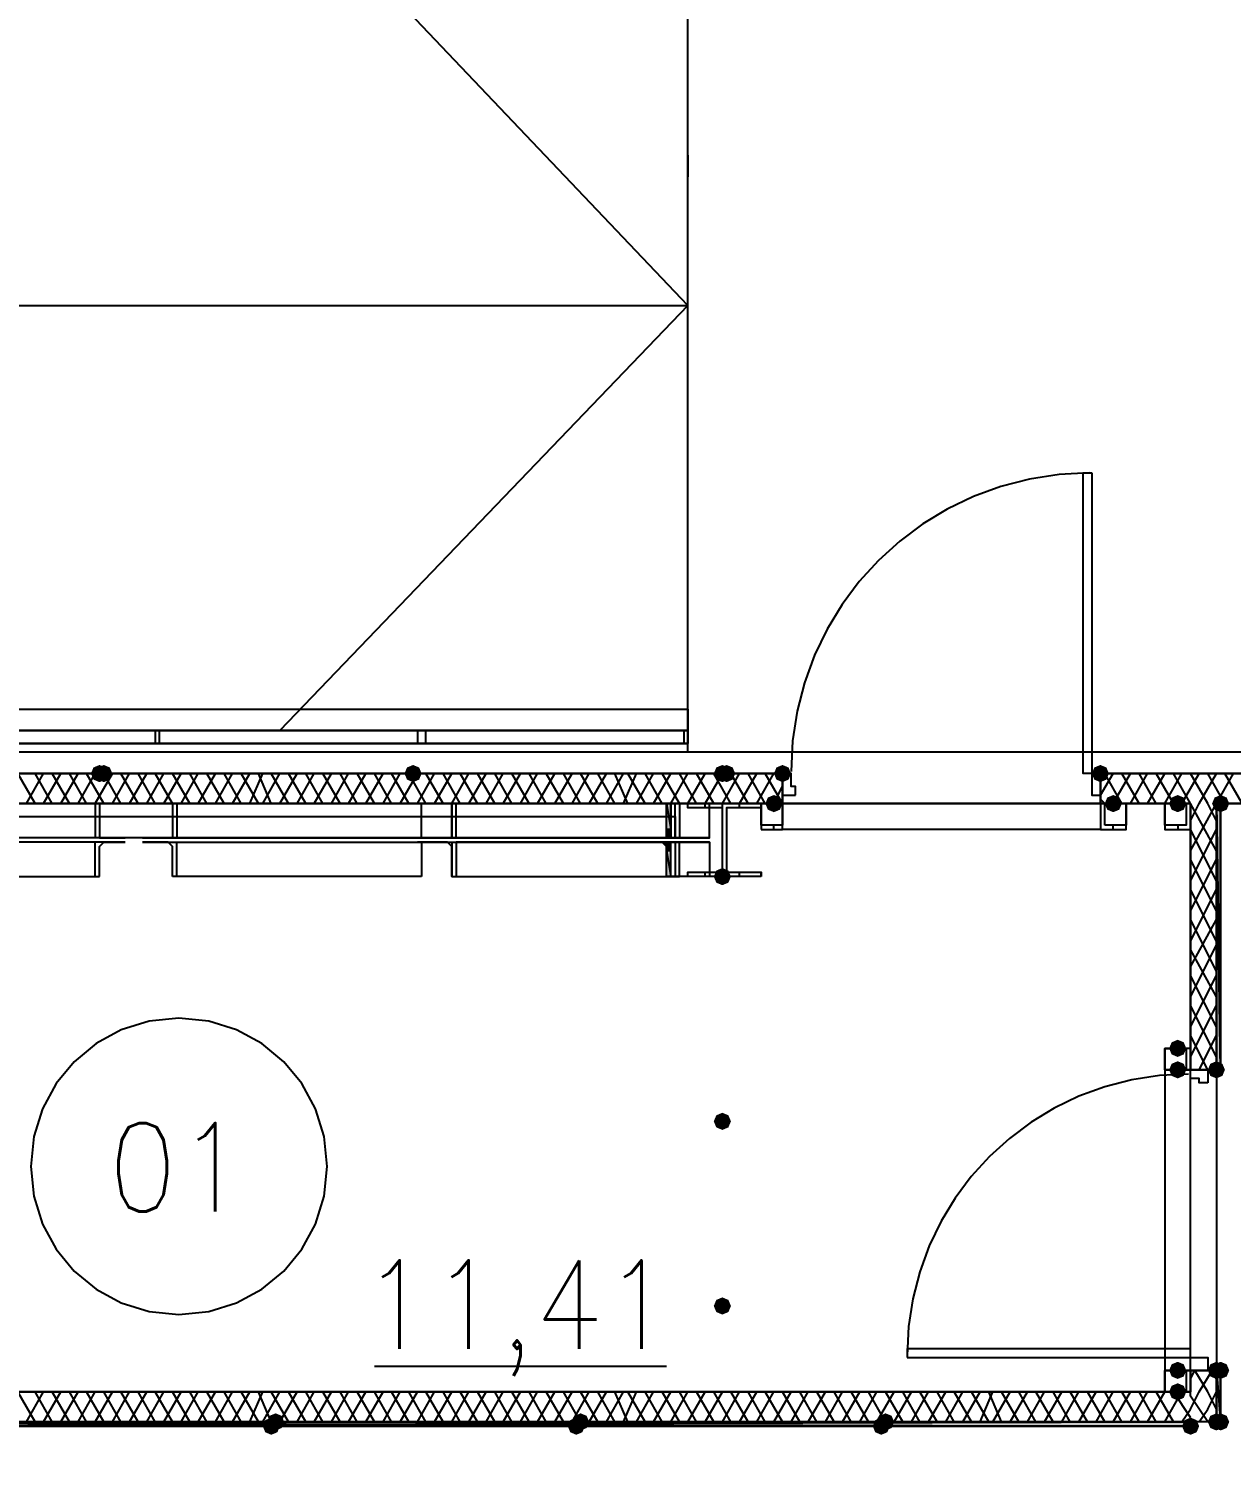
# Model space of a CAD drawing. Header units: millimetres. Extents: x 0 to 420, y 0 to 297.
# Drawn here: x 109.92 to 121.77, y 214.31 to 228.41 of the extents above; entities that cross this region are included whole.
import ezdxf

# ---------------------------------------------------------------- set-up
doc = ezdxf.new("R2010")
doc.units = ezdxf.units.MM
doc.layers.get('0').update_dxf_attribs({"linetype": 'CONTINUOUS'})
doc.styles.get("Standard").update_dxf_attribs({"font": 'STANDARD'})

msp = doc.modelspace()

# ---------------------------------------------------------------- hatches: boundary and pattern name
at = {"true_color": 0x000007}
h = msp.add_hatch(color=0, dxfattribs=at)
h.paths.add_polyline_path([(104.521, 221.064667), (116.755333, 221.064667)], flags=0)
h.paths.add_polyline_path([(116.755333, 221.064667), (104.521, 221.064667)], flags=0)
at = {"true_color": 0x0000fe}
for points in [[(110.701667, 221.064667), (110.676796, 221.004871), (110.617, 220.98), (110.557204, 221.004871), (110.532333, 221.064667), (110.557204, 221.124462), (110.617, 221.149333), (110.676796, 221.124463)], [(110.744, 221.064667), (110.719129, 221.004871), (110.659333, 220.98), (110.599538, 221.004871), (110.574667, 221.064667), (110.599537, 221.124462), (110.659333, 221.149333), (110.719129, 221.124463)], [(113.792, 221.064667), (113.767129, 221.004871), (113.707333, 220.98), (113.647538, 221.004871), (113.622667, 221.064667), (113.647537, 221.124462), (113.707333, 221.149333), (113.767129, 221.124463)], [(113.792, 221.064667), (113.767129, 221.004871), (113.707333, 220.98), (113.647538, 221.004871), (113.622667, 221.064667), (113.647537, 221.124462), (113.707333, 221.149333), (113.767129, 221.124463)], [(116.84, 221.064667), (116.815129, 221.004871), (116.755333, 220.98), (116.695538, 221.004871), (116.670667, 221.064667), (116.695537, 221.124462), (116.755333, 221.149333), (116.815129, 221.124463)], [(116.84, 221.064667), (116.815129, 221.004871), (116.755333, 220.98), (116.695538, 221.004871), (116.670667, 221.064667), (116.695537, 221.124462), (116.755333, 221.149333), (116.815129, 221.124463)], [(116.882333, 221.064667), (116.857463, 221.004871), (116.797667, 220.98), (116.737871, 221.004871), (116.713, 221.064667), (116.737871, 221.124462), (116.797667, 221.149333), (116.857462, 221.124463)], [(116.882333, 221.064667), (116.857463, 221.004871), (116.797667, 220.98), (116.737871, 221.004871), (116.713, 221.064667), (116.737871, 221.124462), (116.797667, 221.149333), (116.857462, 221.124463)], [(117.432667, 221.064667), (117.407796, 221.004871), (117.348, 220.98), (117.288204, 221.004871), (117.263333, 221.064667), (117.288204, 221.124462), (117.348, 221.149333), (117.407796, 221.124463)], [(120.565333, 221.064667), (120.540463, 221.004871), (120.480667, 220.98), (120.420871, 221.004871), (120.396, 221.064667), (120.420871, 221.124462), (120.480667, 221.149333), (120.540462, 221.124463)], [(121.750667, 220.768333), (121.725796, 220.708537), (121.666, 220.683667), (121.606204, 220.708537), (121.581333, 220.768333), (121.606204, 220.828129), (121.666, 220.853), (121.725796, 220.828129)], [(121.750667, 220.768333), (121.725796, 220.708537), (121.666, 220.683667), (121.606204, 220.708537), (121.581333, 220.768333), (121.606204, 220.828129), (121.666, 220.853), (121.725796, 220.828129)], [(121.708333, 218.143667), (121.683463, 218.083871), (121.623667, 218.059), (121.563871, 218.083871), (121.539, 218.143667), (121.563871, 218.203462), (121.623667, 218.228333), (121.683462, 218.203463)], [(121.708333, 215.180333), (121.683463, 215.120537), (121.623667, 215.095667), (121.563871, 215.120537), (121.539, 215.180333), (121.563871, 215.240129), (121.623667, 215.265), (121.683462, 215.240129)], [(121.750667, 215.180333), (121.725796, 215.120537), (121.666, 215.095667), (121.606204, 215.120537), (121.581333, 215.180333), (121.606204, 215.240129), (121.666, 215.265), (121.725796, 215.240129)], [(112.395, 214.63), (112.370129, 214.570204), (112.310333, 214.545333), (112.250538, 214.570204), (112.225667, 214.63), (112.250537, 214.689796), (112.310333, 214.714667), (112.370129, 214.689796)], [(112.437333, 214.672333), (112.412463, 214.612537), (112.352667, 214.587667), (112.292871, 214.612537), (112.268, 214.672333), (112.292871, 214.732129), (112.352667, 214.757), (112.412462, 214.732129)], [(115.400667, 214.63), (115.375796, 214.570204), (115.316, 214.545333), (115.256204, 214.570204), (115.231333, 214.63), (115.256204, 214.689796), (115.316, 214.714667), (115.375796, 214.689796)], [(115.443, 214.672333), (115.418129, 214.612537), (115.358333, 214.587667), (115.298537, 214.612537), (115.273667, 214.672333), (115.298537, 214.732129), (115.358333, 214.757), (115.418129, 214.732129)], [(118.406333, 214.63), (118.381463, 214.570204), (118.321667, 214.545333), (118.261871, 214.570204), (118.237, 214.63), (118.261871, 214.689796), (118.321667, 214.714667), (118.381462, 214.689796)], [(118.448667, 214.672333), (118.423796, 214.612537), (118.364, 214.587667), (118.304204, 214.612537), (118.279333, 214.672333), (118.304204, 214.732129), (118.364, 214.757), (118.423796, 214.732129)], [(121.454333, 214.63), (121.429462, 214.570204), (121.369667, 214.545333), (121.309871, 214.570204), (121.285, 214.63), (121.309871, 214.689796), (121.369667, 214.714667), (121.429462, 214.689796)], [(121.708333, 214.672333), (121.683463, 214.612537), (121.623667, 214.587667), (121.563871, 214.612537), (121.539, 214.672333), (121.563871, 214.732129), (121.623667, 214.757), (121.683462, 214.732129)], [(121.708333, 214.672333), (121.683463, 214.612537), (121.623667, 214.587667), (121.563871, 214.612537), (121.539, 214.672333), (121.563871, 214.732129), (121.623667, 214.757), (121.683462, 214.732129)], [(121.750667, 214.672333), (121.725796, 214.612537), (121.666, 214.587667), (121.606204, 214.612537), (121.581333, 214.672333), (121.606204, 214.732129), (121.666, 214.757), (121.725796, 214.732129)]]:
    msp.add_hatch(color=0, dxfattribs=at).paths.add_polyline_path(points, flags=0)
at = {"true_color": 0x000007}
h = msp.add_hatch(color=0, dxfattribs=at)
h.paths.add_polyline_path([(116.797667, 221.064667), (117.348, 221.064667)], flags=0)
h.paths.add_polyline_path([(117.348, 221.064667), (116.797667, 221.064667)], flags=0)
h = msp.add_hatch(color=0, dxfattribs=at)
h.paths.add_polyline_path([(120.480667, 221.064667), (125.391333, 221.064667)], flags=0)
h.paths.add_polyline_path([(125.391333, 221.064667), (120.480667, 221.064667)], flags=0)
at = {"true_color": 0x000062}
for points in [[(116.247333, 220.768333), (116.205, 220.768333)], [(115.908667, 220.429667), (115.951, 220.429667)], [(115.908667, 220.387333), (115.951, 220.387333)], [(116.162667, 220.429667), (116.247333, 220.429667)]]:
    msp.add_hatch(color=0, dxfattribs=at).paths.add_polyline_path(points, flags=0)
h = msp.add_hatch(color=0, dxfattribs=at)
h.paths.add_polyline_path([(116.247333, 220.768333), (116.205, 220.768333), (116.247333, 220.514333)], flags=0)
h.paths.add_polyline_path([(116.205, 220.768333), (116.247333, 220.514333), (116.205, 220.514333)], flags=0)
at = {"true_color": 0x000007}
for points in [[(117.348, 220.768333), (117.323129, 220.708537), (117.263333, 220.683667), (117.203538, 220.708537), (117.178667, 220.768333), (117.203537, 220.828129), (117.263333, 220.853), (117.323129, 220.828129)], [(120.692333, 220.768333), (120.667463, 220.708537), (120.607667, 220.683667), (120.547871, 220.708537), (120.523, 220.768333), (120.547871, 220.828129), (120.607667, 220.853), (120.667462, 220.828129)], [(121.327333, 220.768333), (121.302463, 220.708537), (121.242667, 220.683667), (121.182871, 220.708537), (121.158, 220.768333), (121.182871, 220.828129), (121.242667, 220.853), (121.302462, 220.828129)], [(116.84, 220.048667), (116.815129, 219.988871), (116.755333, 219.964), (116.695538, 219.988871), (116.670667, 220.048667), (116.695537, 220.108462), (116.755333, 220.133333), (116.815129, 220.108463)], [(121.327333, 218.355333), (121.302463, 218.295537), (121.242667, 218.270667), (121.182871, 218.295537), (121.158, 218.355333), (121.182871, 218.415129), (121.242667, 218.44), (121.302462, 218.415129)], [(121.327333, 218.143667), (121.302463, 218.083871), (121.242667, 218.059), (121.182871, 218.083871), (121.158, 218.143667), (121.182871, 218.203462), (121.242667, 218.228333), (121.302462, 218.203463)], [(116.84, 217.635667), (116.815129, 217.575871), (116.755333, 217.551), (116.695538, 217.575871), (116.670667, 217.635667), (116.695537, 217.695462), (116.755333, 217.720333), (116.815129, 217.695463)], [(116.84, 215.815333), (116.815129, 215.755537), (116.755333, 215.730667), (116.695538, 215.755537), (116.670667, 215.815333), (116.695537, 215.875129), (116.755333, 215.9), (116.815129, 215.875129)], [(121.327333, 215.180333), (121.302463, 215.120537), (121.242667, 215.095667), (121.182871, 215.120537), (121.158, 215.180333), (121.182871, 215.240129), (121.242667, 215.265), (121.302462, 215.240129)], [(121.327333, 214.968667), (121.302463, 214.908871), (121.242667, 214.884), (121.182871, 214.908871), (121.158, 214.968667), (121.182871, 215.028462), (121.242667, 215.053333), (121.302462, 215.028463)], [(121.708333, 214.672333), (121.683463, 214.612537), (121.623667, 214.587667), (121.563871, 214.612537), (121.539, 214.672333), (121.563871, 214.732129), (121.623667, 214.757), (121.683462, 214.732129)]]:
    msp.add_hatch(color=0, dxfattribs=at).paths.add_polyline_path(points, flags=0)
h = msp.add_hatch(color=0, dxfattribs=at)
h.paths.add_polyline_path([(121.666, 220.768333), (121.623667, 220.768333), (121.666, 218.143667)], flags=0)
h.paths.add_polyline_path([(121.623667, 220.768333), (121.666, 218.143667), (121.623667, 218.143667)], flags=0)
at = {"true_color": 0x000062}
h = msp.add_hatch(color=0, dxfattribs=at)
h.paths.add_polyline_path([(116.247333, 220.514333), (116.205, 220.514333), (116.247333, 220.472)], flags=0)
h.paths.add_polyline_path([(116.205, 220.514333), (116.247333, 220.472), (116.205, 220.472)], flags=0)
h.paths.add_polyline_path([(116.247333, 220.472), (116.205, 220.472)], flags=0)
h.paths.add_polyline_path([(116.205, 220.472), (116.247333, 220.472)], flags=0)
h = msp.add_hatch(color=0, dxfattribs=at)
h.paths.add_polyline_path([(116.247333, 220.429667), (115.908667, 220.429667)], flags=0)
h.paths.add_polyline_path([(115.908667, 220.429667), (116.247333, 220.429667)], flags=0)
h.paths.add_polyline_path([(116.247333, 220.429667), (115.908667, 220.429667)], flags=0)
h.paths.add_polyline_path([(116.247333, 220.429667), (115.908667, 220.429667), (115.866333, 220.429667)], flags=0)
h = msp.add_hatch(color=0, dxfattribs=at)
h.paths.add_polyline_path([(115.866333, 220.429667), (116.247333, 220.429667)], flags=0)
h.paths.add_polyline_path([(116.247333, 220.429667), (115.866333, 220.429667)], flags=0)
h.paths.add_polyline_path([(116.247333, 220.429667), (115.866333, 220.429667)], flags=0)
h.paths.add_polyline_path([(115.866333, 220.429667), (116.247333, 220.429667)], flags=0)
h.paths.add_polyline_path([(116.247333, 220.429667), (115.866333, 220.429667)], flags=0)
h.paths.add_polyline_path([(116.247333, 220.429667), (115.866333, 220.429667)], flags=0)
h.paths.add_polyline_path([(115.866333, 220.429667), (116.247333, 220.429667)], flags=0)
h.paths.add_polyline_path([(116.247333, 220.429667), (115.866333, 220.429667)], flags=0)
h = msp.add_hatch(color=0, dxfattribs=at)
h.paths.add_polyline_path([(116.247333, 220.387333), (115.866333, 220.387333)], flags=0)
h.paths.add_polyline_path([(115.866333, 220.387333), (116.247333, 220.387333)], flags=0)
h.paths.add_polyline_path([(116.247333, 220.387333), (115.866333, 220.387333)], flags=0)
h.paths.add_polyline_path([(116.247333, 220.387333), (115.866333, 220.387333)], flags=0)
h.paths.add_polyline_path([(115.866333, 220.387333), (116.247333, 220.387333)], flags=0)
h.paths.add_polyline_path([(116.247333, 220.387333), (115.866333, 220.387333)], flags=0)
h.paths.add_polyline_path([(116.247333, 220.387333), (115.866333, 220.387333)], flags=0)
h.paths.add_polyline_path([(115.866333, 220.387333), (116.247333, 220.387333)], flags=0)
h.paths.add_polyline_path([(116.247333, 220.387333), (115.866333, 220.387333)], flags=0)
h.paths.add_polyline_path([(116.247333, 220.387333), (115.866333, 220.387333), (115.908667, 220.387333)], flags=0)
h = msp.add_hatch(color=0, dxfattribs=at)
h.paths.add_polyline_path([(115.908667, 220.429667), (115.951, 220.429667)], flags=0)
h.paths.add_polyline_path([(115.951, 220.429667), (115.908667, 220.429667)], flags=0)
h = msp.add_hatch(color=0, dxfattribs=at)
h.paths.add_polyline_path([(115.908667, 220.387333), (116.247333, 220.387333)], flags=0)
h.paths.add_polyline_path([(116.247333, 220.387333), (115.908667, 220.387333)], flags=0)
h = msp.add_hatch(color=0, dxfattribs=at)
h.paths.add_polyline_path([(115.908667, 220.387333), (115.951, 220.387333)], flags=0)
h.paths.add_polyline_path([(115.951, 220.387333), (115.908667, 220.387333)], flags=0)
h = msp.add_hatch(color=0, dxfattribs=at)
h.paths.add_polyline_path([(116.247333, 220.429667), (116.205, 220.429667)], flags=0)
h.paths.add_polyline_path([(116.205, 220.429667), (116.247333, 220.429667), (116.162667, 220.429667)], flags=0)
h.paths.add_polyline_path([(116.247333, 220.429667), (116.162667, 220.429667), (115.951, 220.429667)], flags=0)
h = msp.add_hatch(color=0, dxfattribs=at)
h.paths.add_polyline_path([(116.247333, 220.387333), (115.951, 220.387333)], flags=0)
h.paths.add_polyline_path([(115.951, 220.387333), (116.247333, 220.387333), (116.162667, 220.387333)], flags=0)
h = msp.add_hatch(color=0, dxfattribs=at)
h.paths.add_polyline_path([(116.247333, 220.387333), (116.162667, 220.387333), (116.247333, 220.345)], flags=0)
h.paths.add_polyline_path([(116.162667, 220.387333), (116.247333, 220.345), (116.205, 220.345)], flags=0)
h.paths.add_polyline_path([(116.247333, 220.345), (116.205, 220.345)], flags=0)
h.paths.add_polyline_path([(116.205, 220.345), (116.247333, 220.345)], flags=0)
h.paths.add_polyline_path([(116.247333, 220.345), (116.205, 220.345)], flags=0)
h.paths.add_polyline_path([(116.247333, 220.345), (116.205, 220.345)], flags=0)
h.paths.add_polyline_path([(116.205, 220.345), (116.247333, 220.345)], flags=0)
h.paths.add_polyline_path([(116.247333, 220.345), (116.205, 220.345)], flags=0)
h = msp.add_hatch(color=0, dxfattribs=at)
h.paths.add_polyline_path([(116.247333, 220.472), (116.205, 220.472), (116.247333, 220.429667)], flags=0)
h.paths.add_polyline_path([(116.205, 220.472), (116.247333, 220.429667), (116.205, 220.429667)], flags=0)
h.paths.add_polyline_path([(116.247333, 220.429667), (116.205, 220.429667)], flags=0)
h.paths.add_polyline_path([(116.205, 220.429667), (116.247333, 220.429667)], flags=0)
h = msp.add_hatch(color=0, dxfattribs=at)
h.paths.add_polyline_path([(116.247333, 220.345), (116.205, 220.345), (116.247333, 220.302667)], flags=0)
h.paths.add_polyline_path([(116.205, 220.345), (116.247333, 220.302667), (116.205, 220.302667)], flags=0)
h = msp.add_hatch(color=0, dxfattribs=at)
h.paths.add_polyline_path([(116.247333, 220.302667), (116.205, 220.302667), (116.247333, 220.048667)], flags=0)
h.paths.add_polyline_path([(116.205, 220.302667), (116.247333, 220.048667), (116.205, 220.048667)], flags=0)
h.paths.add_polyline_path([(116.247333, 220.048667), (116.205, 220.048667)], flags=0)
h.paths.add_polyline_path([(116.205, 220.048667), (116.247333, 220.048667)], flags=0)
h.paths.add_polyline_path([(116.247333, 220.048667), (116.205, 220.048667)], flags=0)
h.paths.add_polyline_path([(116.247333, 220.048667), (116.205, 220.048667)], flags=0)
h.paths.add_polyline_path([(116.205, 220.048667), (116.247333, 220.048667)], flags=0)
h.paths.add_polyline_path([(116.247333, 220.048667), (116.205, 220.048667)], flags=0)
at = {"true_color": 0x000007}
h = msp.add_hatch(color=0, dxfattribs=at)
h.paths.add_polyline_path([(121.666, 215.180333), (121.623667, 215.180333), (121.666, 214.672333)], flags=0)
h.paths.add_polyline_path([(121.623667, 215.180333), (121.666, 214.672333), (121.623667, 214.672333)], flags=0)
h = msp.add_hatch(color=0, dxfattribs=at)
h.paths.add_polyline_path([(121.369667, 214.672333), (104.817333, 214.672333), (121.369667, 214.63)], flags=0)
h.paths.add_polyline_path([(104.817333, 214.672333), (121.369667, 214.63), (104.817333, 214.63)], flags=0)

# ---------------------------------------------------------------- linework, layer by layer
at = {"color": 0, "true_color": 0x000007}
for points in [[(90.297, 221.488), (116.416667, 221.488), (116.416667, 229.912333), (90.297, 229.912333)], [(116.416667, 225.679), (112.395, 229.912333)], [(116.162667, 221.488), (116.289667, 221.488), (116.416667, 221.488), (116.416667, 225.679), (116.416667, 229.912333), (116.162667, 229.912333)], [(116.416667, 227.160667), (116.416667, 227.033667), (116.416667, 226.949)], [(90.297, 225.679), (116.416667, 225.679), (112.395, 221.488)], [(116.416667, 224.239667), (116.416667, 224.324333), (116.416667, 224.451333)], [(120.374833, 224.028), (120.074012, 224.01281), (119.781882, 223.968226), (119.49992, 223.895727), (119.229606, 223.796791), (118.972418, 223.672898), (118.729836, 223.525526), (118.503338, 223.356155), (118.294404, 223.166263), (118.104512, 222.957328), (117.93514, 222.730831), (117.787769, 222.488249), (117.663875, 222.231061), (117.56494, 221.960747), (117.492441, 221.678785), (117.447857, 221.386654), (117.432667, 221.085833)], [(104.521, 221.064667), (116.755333, 221.064667), (104.521, 221.064667), (116.755333, 221.064667)], [(117.348, 221.064667), (104.817333, 221.064667)], [(109.982, 220.768333), (109.812667, 221.064667)], [(109.897333, 220.768333), (110.066667, 221.064667)], [(110.151333, 220.768333), (109.982, 221.064667)], [(110.066667, 220.768333), (110.236, 221.064667)], [(110.320667, 220.768333), (110.151333, 221.064667)], [(110.236, 220.768333), (110.405333, 221.064667)], [(110.49, 220.768333), (110.320667, 221.064667)], [(110.405333, 220.768333), (110.574667, 221.064667)], [(110.659333, 220.768333), (110.49, 221.064667)], [(110.574667, 220.768333), (110.744, 221.064667)], [(110.828667, 220.768333), (110.659333, 221.064667)], [(110.744, 220.768333), (110.913333, 221.064667)], [(110.998, 220.768333), (110.828667, 221.064667)], [(110.913333, 220.768333), (111.082667, 221.064667)], [(111.167333, 220.768333), (110.998, 221.064667)], [(111.082667, 220.768333), (111.252, 221.064667)], [(111.336667, 220.768333), (111.167333, 221.064667)], [(111.252, 220.768333), (111.421333, 221.064667)], [(111.506, 220.768333), (111.336667, 221.064667)], [(111.421333, 220.768333), (111.590667, 221.064667)], [(111.675333, 220.768333), (111.506, 221.064667)], [(111.590667, 220.768333), (111.76, 221.064667)], [(111.844667, 220.768333), (111.675333, 221.064667)], [(111.76, 220.768333), (111.929333, 221.064667)], [(112.014, 220.768333), (111.844667, 221.064667)], [(111.929333, 220.768333), (112.098667, 221.064667)], [(112.183333, 220.768333), (112.014, 221.064667)], [(112.098667, 220.768333), (112.225667, 221.064667)], [(112.310333, 220.768333), (112.183333, 221.064667)], [(112.225667, 220.768333), (112.395, 221.064667)], [(112.479667, 220.768333), (112.310333, 221.064667)], [(112.395, 220.768333), (112.564333, 221.064667)], [(112.649, 220.768333), (112.479667, 221.064667)], [(112.564333, 220.768333), (112.733667, 221.064667)], [(112.818333, 220.768333), (112.649, 221.064667)], [(112.733667, 220.768333), (112.903, 221.064667)], [(112.987667, 220.768333), (112.818333, 221.064667)], [(112.903, 220.768333), (113.072333, 221.064667)], [(113.157, 220.768333), (112.987667, 221.064667)], [(113.072333, 220.768333), (113.241667, 221.064667)], [(113.326333, 220.768333), (113.157, 221.064667)], [(113.241667, 220.768333), (113.411, 221.064667)], [(113.495667, 220.768333), (113.326333, 221.064667)], [(113.411, 220.768333), (113.580333, 221.064667)], [(113.665, 220.768333), (113.495667, 221.064667)], [(113.580333, 220.768333), (113.749667, 221.064667)], [(113.834333, 220.768333), (113.665, 221.064667)], [(113.749667, 220.768333), (113.919, 221.064667)], [(114.003667, 220.768333), (113.834333, 221.064667)], [(113.919, 220.768333), (114.088333, 221.064667)], [(114.173, 220.768333), (114.003667, 221.064667)], [(114.088333, 220.768333), (114.257667, 221.064667)], [(114.342333, 220.768333), (114.173, 221.064667)], [(114.257667, 220.768333), (114.427, 221.064667)], [(114.511667, 220.768333), (114.342333, 221.064667)], [(114.427, 220.768333), (114.596333, 221.064667)], [(114.681, 220.768333), (114.511667, 221.064667)], [(114.596333, 220.768333), (114.765667, 221.064667)], [(114.850333, 220.768333), (114.681, 221.064667)], [(114.765667, 220.768333), (114.935, 221.064667)], [(115.019667, 220.768333), (114.850333, 221.064667)], [(114.935, 220.768333), (115.104333, 221.064667)], [(115.189, 220.768333), (115.019667, 221.064667)], [(115.104333, 220.768333), (115.273667, 221.064667)], [(115.358333, 220.768333), (115.189, 221.064667)], [(115.273667, 220.768333), (115.443, 221.064667)], [(115.527667, 220.768333), (115.358333, 221.064667)], [(115.443, 220.768333), (115.612333, 221.064667)], [(115.697, 220.768333), (115.527667, 221.064667)], [(115.612333, 220.768333), (115.781667, 221.064667)], [(115.824, 220.768333), (115.697, 221.064667)], [(115.781667, 220.768333), (115.908667, 221.064667)], [(115.993333, 220.768333), (115.824, 221.064667)], [(115.908667, 220.768333), (116.078, 221.064667)], [(116.162667, 220.768333), (115.993333, 221.064667)], [(116.078, 220.768333), (116.247333, 221.064667)], [(116.332, 220.768333), (116.162667, 221.064667)], [(116.247333, 220.768333), (116.416667, 221.064667)], [(116.501333, 220.768333), (116.332, 221.064667)], [(116.416667, 220.768333), (116.586, 221.064667)], [(116.670667, 220.768333), (116.501333, 221.064667)], [(116.586, 220.768333), (116.755333, 221.064667)], [(116.84, 220.768333), (116.670667, 221.064667)], [(116.755333, 220.768333), (116.924667, 221.064667)], [(117.348, 221.064667), (116.797667, 221.064667), (117.348, 221.064667), (116.797667, 221.064667)], [(117.009333, 220.768333), (116.84, 221.064667)], [(116.924667, 220.768333), (117.094, 221.064667)], [(117.178667, 220.768333), (117.009333, 221.064667)], [(117.094, 220.768333), (117.263333, 221.064667)], [(117.348, 220.768333), (117.178667, 221.064667)], [(117.348, 221.022333), (117.348, 221.064667)], [(117.348, 221.064667), (117.348, 220.853), (117.348, 220.768333)], [(117.348, 220.768333), (117.348, 220.853), (117.348, 221.064667), (117.348, 220.853)], [(125.391333, 221.064667), (120.480667, 221.064667), (125.391333, 221.064667), (120.480667, 221.064667)], [(120.480667, 220.853), (120.607667, 221.064667)], [(120.480667, 221.064667), (120.480667, 220.853), (120.480667, 220.768333)], [(120.480667, 220.768333), (120.480667, 220.853), (120.480667, 221.064667), (120.480667, 220.853)], [(125.391333, 221.064667), (120.480667, 221.064667)], [(120.692333, 220.768333), (120.523, 221.064667)], [(120.607667, 220.768333), (120.777, 221.064667)], [(120.861667, 220.768333), (120.692333, 221.064667)], [(120.777, 220.768333), (120.946333, 221.064667)], [(121.031, 220.768333), (120.861667, 221.064667)], [(120.946333, 220.768333), (121.115667, 221.064667)], [(121.200333, 220.768333), (121.031, 221.064667)], [(121.115667, 220.768333), (121.285, 221.064667)], [(121.369667, 220.768333), (121.200333, 221.064667)], [(121.285, 220.768333), (121.454333, 221.064667)], [(121.539, 220.768333), (121.369667, 221.064667)], [(121.454333, 220.768333), (121.623667, 221.064667)], [(121.708333, 220.768333), (121.539, 221.064667)], [(121.623667, 220.768333), (121.793, 221.064667)], [(121.877667, 220.768333), (121.708333, 221.064667)], [(117.263333, 220.768333), (117.348, 220.937667)], [(104.817333, 220.768333), (117.348, 220.768333)], [(110.574667, 220.768333), (110.617, 220.768333)], [(110.617, 220.768333), (110.617, 220.472), (110.617, 220.429667), (110.659333, 220.429667), (110.871, 220.429667)], [(111.336667, 220.768333), (111.336667, 220.472), (111.336667, 220.429667), (111.294333, 220.429667), (111.082667, 220.429667), (111.040333, 220.429667)], [(111.379, 220.768333), (111.336667, 220.768333)], [(114.088333, 220.429667), (114.088333, 220.768333), (114.088333, 220.472), (114.088333, 220.429667), (116.247333, 220.429667)], [(114.088333, 220.768333), (116.247333, 220.768333)], [(116.289667, 220.429667), (116.289667, 220.768333), (116.332, 220.768333), (116.332, 220.472), (116.332, 220.429667), (116.586, 220.429667), (116.628333, 220.429667), (116.289667, 220.429667), (114.130667, 220.429667), (114.130667, 220.768333), (116.289667, 220.768333)], [(116.247333, 220.429667), (116.628333, 220.429667), (116.628333, 220.768333), (116.247333, 220.768333)], [(116.416667, 220.726), (116.416667, 220.768333)], [(116.586, 220.726), (116.586, 220.768333)], [(116.755333, 220.048667), (116.755333, 220.768333)], [(116.924667, 220.726), (116.924667, 220.768333)], [(117.136333, 220.726), (117.136333, 220.768333)], [(117.348, 220.641333), (117.348, 220.768333), (118.914333, 220.768333)], [(118.914333, 220.768333), (120.480667, 220.768333), (120.480667, 220.641333)], [(120.523, 220.768333), (120.480667, 220.810667)], [(120.480667, 220.768333), (121.369667, 220.768333)], [(121.369667, 220.599), (121.454333, 220.768333)], [(121.369667, 220.302667), (121.623667, 220.768333)], [(121.623667, 220.302667), (121.369667, 220.768333)], [(121.369667, 220.768333), (121.369667, 218.143667)], [(121.623667, 220.599), (121.539, 220.768333)], [(121.666, 218.143667), (121.666, 220.768333), (121.666, 218.143667), (121.623667, 220.768333)], [(121.623667, 218.143667), (121.623667, 220.768333)], [(121.623667, 220.768333), (125.222, 220.768333)], [(105.664, 220.641333), (105.664, 220.429667), (105.664, 220.472), (105.664, 220.641333), (116.289667, 220.641333), (116.289667, 220.429667), (105.664, 220.429667)], [(118.914333, 220.514333), (117.348, 220.514333), (117.348, 220.641333)], [(120.480667, 220.641333), (120.480667, 220.514333), (118.914333, 220.514333)], [(117.263333, 220.514333), (117.263333, 220.556667)], [(120.607667, 220.514333), (120.607667, 220.556667)], [(121.242667, 220.556667), (121.242667, 220.514333)], [(121.369667, 220.006333), (121.623667, 220.514333)], [(121.623667, 220.006333), (121.369667, 220.514333)], [(110.871, 220.429667), (110.574667, 220.429667)], [(110.871, 220.387333), (110.574667, 220.387333)], [(110.617, 220.048667), (110.617, 220.345), (110.659333, 220.387333), (110.871, 220.387333)], [(111.040333, 220.429667), (111.379, 220.429667)], [(111.040333, 220.387333), (111.379, 220.387333)], [(111.336667, 220.048667), (111.336667, 220.345), (111.294333, 220.387333), (111.082667, 220.387333), (111.040333, 220.387333)], [(114.046, 220.429667), (113.749667, 220.429667), (114.088333, 220.429667), (114.046, 220.429667), (113.749667, 220.429667)], [(114.088333, 220.345), (114.046, 220.387333), (113.749667, 220.387333), (114.088333, 220.387333)], [(113.749667, 220.387333), (114.046, 220.387333)], [(114.088333, 220.387333), (116.247333, 220.387333)], [(114.088333, 220.387333), (114.088333, 220.048667), (114.088333, 220.345)], [(116.289667, 220.387333), (116.289667, 220.048667), (116.332, 220.048667), (116.332, 220.345), (116.332, 220.387333), (116.586, 220.387333), (116.628333, 220.387333), (116.289667, 220.387333), (114.130667, 220.387333), (114.130667, 220.048667), (116.289667, 220.048667)], [(115.908667, 220.429667), (116.162667, 220.429667)], [(115.908667, 220.387333), (116.162667, 220.387333)], [(116.247333, 220.387333), (116.628333, 220.387333), (116.628333, 220.048667), (116.247333, 220.048667)], [(121.369667, 219.71), (121.623667, 220.218)], [(121.623667, 219.71), (121.369667, 220.218)], [(116.416667, 220.048667), (116.416667, 220.091)], [(116.586, 220.048667), (116.586, 220.091)], [(116.924667, 220.048667), (116.924667, 220.091)], [(117.136333, 220.048667), (117.136333, 220.091)], [(110.574667, 220.048667), (110.617, 220.048667)], [(111.379, 220.048667), (111.336667, 220.048667)], [(114.088333, 220.048667), (116.247333, 220.048667)], [(121.369667, 219.413667), (121.623667, 219.921667)], [(121.623667, 219.413667), (121.369667, 219.921667)], [(121.369667, 219.159667), (121.623667, 219.625333)], [(121.623667, 219.117333), (121.369667, 219.625333)], [(121.369667, 218.863333), (121.623667, 219.371333)], [(121.623667, 218.863333), (121.369667, 219.329)], [(121.369667, 218.567), (121.623667, 219.075)], [(121.623667, 218.567), (121.369667, 219.075)], [(112.860667, 217.191167), (112.830995, 217.48551), (112.745894, 217.759662), (112.611238, 218.007749), (112.432899, 218.223899), (112.216749, 218.402238), (111.968662, 218.536894), (111.69451, 218.621995), (111.400167, 218.651667), (111.105823, 218.621995), (110.831671, 218.536894), (110.583584, 218.402238), (110.367434, 218.223899), (110.189095, 218.007749), (110.054439, 217.759662), (109.969339, 217.48551), (109.939667, 217.191167)], [(121.369667, 218.270667), (121.623667, 218.778667)], [(121.623667, 218.270667), (121.369667, 218.778667)], [(121.539, 218.143667), (121.369667, 218.482333)], [(121.454333, 218.143667), (121.623667, 218.482333)], [(121.3485, 218.101333), (121.064991, 218.087018), (120.789673, 218.045), (120.523939, 217.976674), (120.269182, 217.883432), (120.026796, 217.76667), (119.798176, 217.627781), (119.584714, 217.468158), (119.387805, 217.289195), (119.208842, 217.092286), (119.049219, 216.878824), (118.91033, 216.650204), (118.793568, 216.407818), (118.700326, 216.153061), (118.632, 215.887327), (118.589982, 215.612009), (118.575667, 215.3285)], [(121.242667, 218.143667), (121.115667, 218.143667), (121.115667, 216.662)], [(121.369667, 216.662), (121.369667, 218.143667), (121.242667, 218.143667)], [(121.369667, 218.143667), (121.369667, 218.186)], [(121.623667, 218.143667), (121.539, 218.143667), (121.369667, 218.143667)], [(121.623667, 218.143667), (121.539, 218.143667)], [(121.581333, 218.143667), (121.623667, 218.186)], [(109.939667, 217.191167), (109.969339, 216.896823), (110.054439, 216.622671), (110.189095, 216.374584), (110.367434, 216.158434), (110.583584, 215.980095), (110.831671, 215.845439), (111.105823, 215.760339), (111.400167, 215.730667), (111.69451, 215.760339), (111.968662, 215.845439), (112.216749, 215.980095), (112.432899, 216.158434), (112.611238, 216.374584), (112.745894, 216.622671), (112.830995, 216.896823), (112.860667, 217.191167)], [(121.115667, 216.662), (121.115667, 215.180333), (121.242667, 215.180333)], [(121.242667, 215.180333), (121.369667, 215.180333), (121.369667, 216.662)], [(113.326333, 215.222667), (116.205, 215.222667)], [(121.369667, 215.095667), (121.412, 215.180333)], [(121.623667, 215.180333), (121.539, 215.180333), (121.369667, 215.180333)], [(121.369667, 215.180333), (121.369667, 214.968667)], [(121.539, 214.968667), (121.412, 215.180333)], [(121.454333, 214.968667), (121.581333, 215.180333)], [(121.623667, 215.180333), (121.539, 215.180333)], [(121.623667, 215.095667), (121.581333, 215.180333)], [(121.623667, 214.672333), (121.623667, 215.180333), (121.666, 214.672333), (121.666, 215.180333)], [(121.623667, 214.672333), (121.623667, 215.180333)], [(121.369667, 214.968667), (121.369667, 215.011)], [(121.623667, 214.968667), (121.623667, 215.011)], [(121.369667, 214.968667), (104.817333, 214.968667)], [(109.982, 214.672333), (109.812667, 214.968667)], [(109.897333, 214.672333), (110.066667, 214.968667)], [(110.151333, 214.672333), (109.982, 214.968667)], [(110.066667, 214.672333), (110.236, 214.968667)], [(110.320667, 214.672333), (110.151333, 214.968667)], [(110.236, 214.672333), (110.405333, 214.968667)], [(110.49, 214.672333), (110.320667, 214.968667)], [(110.405333, 214.672333), (110.574667, 214.968667)], [(110.659333, 214.672333), (110.49, 214.968667)], [(110.574667, 214.672333), (110.744, 214.968667)], [(110.828667, 214.672333), (110.659333, 214.968667)], [(110.744, 214.672333), (110.913333, 214.968667)], [(110.998, 214.672333), (110.828667, 214.968667)], [(110.913333, 214.672333), (111.082667, 214.968667)], [(111.167333, 214.672333), (110.998, 214.968667)], [(111.082667, 214.672333), (111.252, 214.968667)], [(111.336667, 214.672333), (111.167333, 214.968667)], [(111.252, 214.672333), (111.421333, 214.968667)], [(111.506, 214.672333), (111.336667, 214.968667)], [(111.421333, 214.672333), (111.590667, 214.968667)], [(111.675333, 214.672333), (111.506, 214.968667)], [(111.590667, 214.672333), (111.76, 214.968667)], [(111.844667, 214.672333), (111.675333, 214.968667)], [(111.76, 214.672333), (111.929333, 214.968667)], [(112.014, 214.672333), (111.844667, 214.968667)], [(111.929333, 214.672333), (112.098667, 214.968667)], [(112.183333, 214.672333), (112.014, 214.968667)], [(112.098667, 214.672333), (112.225667, 214.968667)], [(112.310333, 214.672333), (112.183333, 214.968667)], [(112.225667, 214.672333), (112.395, 214.968667)], [(112.479667, 214.672333), (112.310333, 214.968667)], [(112.395, 214.672333), (112.564333, 214.968667)], [(112.649, 214.672333), (112.479667, 214.968667)], [(112.564333, 214.672333), (112.733667, 214.968667)], [(112.818333, 214.672333), (112.649, 214.968667)], [(112.733667, 214.672333), (112.903, 214.968667)], [(112.987667, 214.672333), (112.818333, 214.968667)], [(112.903, 214.672333), (113.072333, 214.968667)], [(113.157, 214.672333), (112.987667, 214.968667)], [(113.072333, 214.672333), (113.241667, 214.968667)], [(113.326333, 214.672333), (113.157, 214.968667)], [(113.241667, 214.672333), (113.411, 214.968667)], [(113.495667, 214.672333), (113.326333, 214.968667)], [(113.411, 214.672333), (113.580333, 214.968667)], [(113.665, 214.672333), (113.495667, 214.968667)], [(113.580333, 214.672333), (113.749667, 214.968667)], [(113.834333, 214.672333), (113.665, 214.968667)], [(113.749667, 214.672333), (113.919, 214.968667)], [(114.003667, 214.672333), (113.834333, 214.968667)], [(113.919, 214.672333), (114.088333, 214.968667)], [(114.173, 214.672333), (114.003667, 214.968667)], [(114.088333, 214.672333), (114.257667, 214.968667)], [(114.342333, 214.672333), (114.173, 214.968667)], [(114.257667, 214.672333), (114.427, 214.968667)], [(114.511667, 214.672333), (114.342333, 214.968667)], [(114.427, 214.672333), (114.596333, 214.968667)], [(114.681, 214.672333), (114.511667, 214.968667)], [(114.596333, 214.672333), (114.765667, 214.968667)], [(114.850333, 214.672333), (114.681, 214.968667)], [(114.765667, 214.672333), (114.935, 214.968667)], [(115.019667, 214.672333), (114.850333, 214.968667)], [(114.935, 214.672333), (115.104333, 214.968667)], [(115.189, 214.672333), (115.019667, 214.968667)], [(115.104333, 214.672333), (115.273667, 214.968667)], [(115.358333, 214.672333), (115.189, 214.968667)], [(115.273667, 214.672333), (115.443, 214.968667)], [(115.527667, 214.672333), (115.358333, 214.968667)], [(115.443, 214.672333), (115.612333, 214.968667)], [(115.697, 214.672333), (115.527667, 214.968667)], [(115.612333, 214.672333), (115.781667, 214.968667)], [(115.824, 214.672333), (115.697, 214.968667)], [(115.781667, 214.672333), (115.908667, 214.968667)], [(115.993333, 214.672333), (115.824, 214.968667)], [(115.908667, 214.672333), (116.078, 214.968667)], [(116.162667, 214.672333), (115.993333, 214.968667)], [(116.078, 214.672333), (116.247333, 214.968667)], [(116.332, 214.672333), (116.162667, 214.968667)], [(116.247333, 214.672333), (116.416667, 214.968667)], [(116.501333, 214.672333), (116.332, 214.968667)], [(116.416667, 214.672333), (116.586, 214.968667)], [(116.670667, 214.672333), (116.501333, 214.968667)], [(116.586, 214.672333), (116.755333, 214.968667)], [(116.84, 214.672333), (116.670667, 214.968667)], [(116.755333, 214.672333), (116.924667, 214.968667)], [(117.009333, 214.672333), (116.84, 214.968667)], [(116.924667, 214.672333), (117.094, 214.968667)], [(117.178667, 214.672333), (117.009333, 214.968667)], [(117.094, 214.672333), (117.263333, 214.968667)], [(117.348, 214.672333), (117.178667, 214.968667)], [(117.263333, 214.672333), (117.432667, 214.968667)], [(117.517333, 214.672333), (117.348, 214.968667)], [(117.432667, 214.672333), (117.602, 214.968667)], [(117.686667, 214.672333), (117.517333, 214.968667)], [(117.602, 214.672333), (117.771333, 214.968667)], [(117.856, 214.672333), (117.686667, 214.968667)], [(117.771333, 214.672333), (117.940667, 214.968667)], [(118.025333, 214.672333), (117.856, 214.968667)], [(117.940667, 214.672333), (118.11, 214.968667)], [(118.194667, 214.672333), (118.025333, 214.968667)], [(118.11, 214.672333), (118.279333, 214.968667)], [(118.364, 214.672333), (118.194667, 214.968667)], [(118.279333, 214.672333), (118.448667, 214.968667)], [(118.533333, 214.672333), (118.364, 214.968667)], [(118.448667, 214.672333), (118.618, 214.968667)], [(118.702667, 214.672333), (118.533333, 214.968667)], [(118.618, 214.672333), (118.787333, 214.968667)], [(118.872, 214.672333), (118.702667, 214.968667)], [(118.787333, 214.672333), (118.956667, 214.968667)], [(119.041333, 214.672333), (118.872, 214.968667)], [(118.956667, 214.672333), (119.126, 214.968667)], [(119.210667, 214.672333), (119.041333, 214.968667)], [(119.126, 214.672333), (119.295333, 214.968667)], [(119.38, 214.672333), (119.210667, 214.968667)], [(119.295333, 214.672333), (119.422333, 214.968667)], [(119.507, 214.672333), (119.38, 214.968667)], [(119.422333, 214.672333), (119.591667, 214.968667)], [(119.676333, 214.672333), (119.507, 214.968667)], [(119.591667, 214.672333), (119.761, 214.968667)], [(119.845667, 214.672333), (119.676333, 214.968667)], [(119.761, 214.672333), (119.930333, 214.968667)], [(120.015, 214.672333), (119.845667, 214.968667)], [(119.930333, 214.672333), (120.099667, 214.968667)], [(120.184333, 214.672333), (120.015, 214.968667)], [(120.099667, 214.672333), (120.269, 214.968667)], [(120.353667, 214.672333), (120.184333, 214.968667)], [(120.269, 214.672333), (120.438333, 214.968667)], [(120.523, 214.672333), (120.353667, 214.968667)], [(120.438333, 214.672333), (120.607667, 214.968667)], [(120.692333, 214.672333), (120.523, 214.968667)], [(120.607667, 214.672333), (120.777, 214.968667)], [(120.861667, 214.672333), (120.692333, 214.968667)], [(120.777, 214.672333), (120.946333, 214.968667)], [(121.031, 214.672333), (120.861667, 214.968667)], [(120.946333, 214.672333), (121.115667, 214.968667)], [(121.200333, 214.672333), (121.031, 214.968667)], [(121.115667, 214.672333), (121.285, 214.968667)], [(121.369667, 214.714667), (121.200333, 214.968667)], [(121.369667, 214.926333), (121.369667, 214.968667)], [(121.539, 214.672333), (121.369667, 214.926333)], [(121.369667, 214.799333), (121.412, 214.884)], [(121.412, 214.884), (121.454333, 214.968667)], [(121.539, 214.799333), (121.623667, 214.968667)], [(121.623667, 214.799333), (121.539, 214.968667)], [(121.285, 214.672333), (121.369667, 214.799333)], [(121.369667, 214.672333), (121.369667, 214.714667)], [(121.454333, 214.672333), (121.539, 214.799333)], [(121.623667, 214.672333), (121.623667, 214.714667)], [(121.369667, 214.63), (104.817333, 214.63), (121.369667, 214.672333), (104.817333, 214.672333)], [(104.817333, 214.672333), (121.369667, 214.672333)], [(121.623667, 214.672333), (121.369667, 214.672333)]]:
    msp.add_lwpolyline(points, dxfattribs=at)
for points in [[(116.416667, 229.912333), (377.994333, 229.912333), (377.994333, 221.276333), (116.416667, 221.276333)], [(120.396, 224.028), (120.396, 221.064667), (120.311333, 221.064667), (120.311333, 224.028)], [(116.416667, 221.615), (116.416667, 221.488), (90.297, 221.488), (90.297, 221.699667), (116.416667, 221.699667)], [(116.416667, 221.361), (90.297, 221.361), (90.297, 221.488), (116.416667, 221.488), (116.416667, 221.361), (90.297, 221.361), (90.297, 221.488), (116.416667, 221.488), (116.416667, 221.361), (90.297, 221.361), (90.297, 221.488), (116.416667, 221.488), (116.416667, 221.361), (90.297, 221.361), (90.297, 221.488), (116.416667, 221.488), (116.416667, 221.361), (116.416667, 221.488), (90.297, 221.488), (90.297, 221.361)], [(111.209667, 221.361), (111.209667, 221.488), (111.167333, 221.488), (111.167333, 221.361)], [(113.834333, 221.361), (113.834333, 221.488), (113.749667, 221.488), (113.749667, 221.361)], [(116.416667, 221.488), (116.374333, 221.488), (116.374333, 221.445667), (116.374333, 221.403333), (116.374333, 221.361), (116.416667, 221.361), (116.416667, 221.403333), (116.416667, 221.445667)], [(104.309333, 103.589667), (390.101667, 103.589667), (390.101667, 221.276333), (104.309333, 221.276333)], [(104.521, 221.064667), (116.755333, 221.064667)], [(116.755333, 221.064667), (104.521, 221.064667)], [(104.521, 221.064667), (116.755333, 221.064667)], [(104.521, 221.064667), (116.755333, 221.064667)], [(116.797667, 221.064667), (117.348, 221.064667)], [(117.348, 221.064667), (116.797667, 221.064667)], [(117.348, 221.064667), (116.797667, 221.064667)], [(117.348, 221.064667), (116.797667, 221.064667)], [(117.475, 220.853), (117.475, 220.937667), (117.432667, 220.937667), (117.432667, 221.064667), (117.348, 221.064667), (117.348, 220.853)], [(120.480667, 220.853), (120.480667, 221.064667), (120.396, 221.064667), (120.396, 220.937667), (120.396, 220.853)], [(120.480667, 221.064667), (125.391333, 221.064667)], [(125.391333, 221.064667), (120.480667, 221.064667)], [(125.391333, 221.064667), (120.480667, 221.064667), (125.391333, 221.064667), (120.480667, 221.064667)], [(104.817333, 214.672333), (104.817333, 186.266667), (134.027333, 186.266667), (134.027333, 220.768333), (121.623667, 220.768333), (121.623667, 214.672333)], [(108.161667, 220.768333), (110.574667, 220.768333), (110.574667, 220.429667), (108.161667, 220.429667)], [(113.792, 220.768333), (111.379, 220.768333), (111.379, 220.429667), (113.792, 220.429667)], [(117.136333, 220.048667), (116.416667, 220.048667), (116.416667, 220.091), (116.755333, 220.091), (116.755333, 220.726), (116.416667, 220.726), (116.416667, 220.768333), (117.136333, 220.768333), (117.136333, 220.726), (116.797667, 220.726), (116.797667, 220.091), (117.136333, 220.091)], [(117.136333, 220.514333), (117.348, 220.514333), (117.348, 220.768333), (117.136333, 220.768333)], [(117.136333, 220.556667), (117.136333, 220.768333), (117.348, 220.768333), (117.348, 220.556667)], [(120.480667, 220.514333), (120.734667, 220.514333), (120.734667, 220.768333), (120.480667, 220.768333)], [(120.523, 220.556667), (120.523, 220.768333), (120.734667, 220.768333), (120.734667, 220.556667)], [(121.369667, 220.768333), (121.115667, 220.768333), (121.115667, 220.514333), (121.369667, 220.514333)], [(121.327333, 220.768333), (121.327333, 220.556667), (121.115667, 220.556667), (121.115667, 220.768333)], [(121.666, 220.768333), (121.623667, 220.768333), (121.666, 218.143667)], [(121.623667, 220.768333), (121.666, 218.143667), (121.623667, 218.143667)], [(121.666, 218.143667), (121.666, 220.768333), (121.623667, 220.768333), (121.623667, 218.143667)], [(121.666, 218.143667), (121.666, 220.768333), (121.623667, 220.768333), (121.623667, 218.143667)], [(108.161667, 220.048667), (110.574667, 220.048667), (110.574667, 220.387333), (108.161667, 220.387333)], [(113.792, 220.048667), (111.379, 220.048667), (111.379, 220.387333), (113.792, 220.387333)], [(121.369667, 218.355333), (121.115667, 218.355333), (121.115667, 218.143667), (121.369667, 218.143667)], [(121.327333, 218.355333), (121.327333, 218.143667), (121.115667, 218.143667), (121.115667, 218.355333)], [(121.539, 218.016667), (121.454333, 218.016667), (121.454333, 218.059), (121.369667, 218.059), (121.369667, 218.143667), (121.539, 218.143667)], [(121.369667, 218.143667), (121.539, 218.143667)], [(118.575667, 215.307333), (121.369667, 215.307333), (121.369667, 215.392), (118.575667, 215.392)], [(121.539, 215.180333), (121.369667, 215.180333), (121.369667, 215.307333), (121.454333, 215.307333), (121.539, 215.307333)], [(121.369667, 215.180333), (121.115667, 215.180333), (121.115667, 214.968667), (121.369667, 214.968667)], [(121.327333, 215.180333), (121.327333, 214.968667), (121.115667, 214.968667), (121.115667, 215.180333)], [(121.369667, 215.180333), (121.539, 215.180333)], [(121.666, 215.180333), (121.623667, 215.180333), (121.666, 214.672333)], [(121.623667, 215.180333), (121.666, 214.672333), (121.623667, 214.672333)], [(121.623667, 215.180333), (121.666, 215.180333), (121.666, 214.672333), (121.623667, 214.672333), (121.623667, 215.180333), (121.623667, 214.672333), (121.666, 214.672333), (121.666, 215.180333)], [(121.369667, 214.672333), (104.817333, 214.672333), (121.369667, 214.63)], [(104.817333, 214.672333), (121.369667, 214.63), (104.817333, 214.63)], [(104.817333, 214.63), (121.369667, 214.63), (121.369667, 214.672333), (104.817333, 214.672333)], [(104.817333, 214.63), (121.369667, 214.63), (121.369667, 214.672333), (104.817333, 214.672333)]]:
    msp.add_lwpolyline(points, close=True, dxfattribs=at)
at = {"color": 0, "true_color": 0x000008}
msp.add_lwpolyline([(104.817333, 214.968667), (121.369667, 214.968667), (121.369667, 220.768333), (104.817333, 220.768333)], close=True, dxfattribs=at)
at = {"color": 0, "true_color": 0x000062}
for points in [[(116.247333, 220.768333), (116.247333, 220.429667), (115.866333, 220.429667)], [(115.866333, 220.429667), (115.908667, 220.429667), (115.951, 220.429667), (116.162667, 220.429667), (116.205, 220.429667), (116.205, 220.472), (116.205, 220.514333), (116.205, 220.768333), (116.247333, 220.768333)], [(116.247333, 220.048667), (116.247333, 220.387333), (115.866333, 220.387333)], [(116.247333, 220.048667), (116.205, 220.048667), (116.205, 220.302667), (116.205, 220.345), (116.162667, 220.387333), (115.951, 220.387333), (115.908667, 220.387333), (115.866333, 220.387333)]]:
    msp.add_lwpolyline(points, dxfattribs=at)
for points in [[(116.247333, 220.768333), (116.205, 220.768333)], [(116.205, 220.768333), (116.247333, 220.768333)], [(116.247333, 220.768333), (116.205, 220.768333)], [(116.247333, 220.768333), (116.205, 220.768333)], [(116.205, 220.768333), (116.247333, 220.768333)], [(116.247333, 220.768333), (116.205, 220.768333), (116.247333, 220.514333)], [(116.205, 220.768333), (116.247333, 220.514333), (116.205, 220.514333)], [(116.247333, 220.514333), (116.205, 220.514333), (116.247333, 220.472)], [(116.205, 220.514333), (116.247333, 220.472), (116.205, 220.472)], [(116.247333, 220.429667), (115.908667, 220.429667), (115.866333, 220.429667)], [(115.866333, 220.429667), (116.247333, 220.429667)], [(116.247333, 220.429667), (115.866333, 220.429667)], [(116.247333, 220.429667), (115.866333, 220.429667)], [(115.866333, 220.429667), (116.247333, 220.429667)], [(116.247333, 220.429667), (115.866333, 220.429667)], [(116.247333, 220.429667), (115.866333, 220.429667)], [(115.866333, 220.429667), (116.247333, 220.429667)], [(116.247333, 220.429667), (115.866333, 220.429667)], [(116.247333, 220.387333), (115.866333, 220.387333)], [(115.866333, 220.387333), (116.247333, 220.387333)], [(116.247333, 220.387333), (115.866333, 220.387333)], [(116.247333, 220.387333), (115.866333, 220.387333)], [(115.866333, 220.387333), (116.247333, 220.387333)], [(116.247333, 220.387333), (115.866333, 220.387333)], [(116.247333, 220.387333), (115.866333, 220.387333)], [(115.866333, 220.387333), (116.247333, 220.387333)], [(116.247333, 220.387333), (115.866333, 220.387333)], [(116.247333, 220.387333), (115.866333, 220.387333), (115.908667, 220.387333)], [(115.908667, 220.429667), (115.951, 220.429667)], [(115.908667, 220.429667), (115.951, 220.429667)], [(115.951, 220.429667), (115.908667, 220.429667)], [(116.247333, 220.429667), (115.908667, 220.429667)], [(115.908667, 220.429667), (116.247333, 220.429667)], [(116.247333, 220.429667), (115.908667, 220.429667)], [(115.908667, 220.387333), (116.247333, 220.387333)], [(116.247333, 220.387333), (115.908667, 220.387333)], [(115.908667, 220.387333), (115.951, 220.387333)], [(115.908667, 220.387333), (115.951, 220.387333)], [(115.951, 220.387333), (115.908667, 220.387333)], [(116.247333, 220.429667), (116.162667, 220.429667), (115.951, 220.429667)], [(116.247333, 220.387333), (115.951, 220.387333)], [(115.951, 220.387333), (116.247333, 220.387333), (116.162667, 220.387333)], [(116.205, 220.429667), (116.247333, 220.429667), (116.162667, 220.429667)], [(116.162667, 220.429667), (116.247333, 220.429667)], [(116.247333, 220.387333), (116.162667, 220.387333), (116.247333, 220.345)], [(116.162667, 220.387333), (116.247333, 220.345), (116.205, 220.345)], [(116.247333, 220.472), (116.205, 220.472)], [(116.205, 220.472), (116.247333, 220.472)], [(116.247333, 220.472), (116.205, 220.472), (116.247333, 220.429667)], [(116.205, 220.472), (116.247333, 220.429667), (116.205, 220.429667)], [(116.247333, 220.429667), (116.205, 220.429667)], [(116.205, 220.429667), (116.247333, 220.429667)], [(116.247333, 220.429667), (116.205, 220.429667)], [(116.247333, 220.345), (116.205, 220.345)], [(116.205, 220.345), (116.247333, 220.345)], [(116.247333, 220.345), (116.205, 220.345)], [(116.247333, 220.345), (116.205, 220.345)], [(116.205, 220.345), (116.247333, 220.345)], [(116.247333, 220.345), (116.205, 220.345)], [(116.247333, 220.345), (116.205, 220.345), (116.247333, 220.302667)], [(116.205, 220.345), (116.247333, 220.302667), (116.205, 220.302667)], [(116.247333, 220.302667), (116.205, 220.302667), (116.247333, 220.048667)], [(116.205, 220.302667), (116.247333, 220.048667), (116.205, 220.048667)], [(116.247333, 220.048667), (116.205, 220.048667)], [(116.205, 220.048667), (116.247333, 220.048667)], [(116.247333, 220.048667), (116.205, 220.048667)], [(116.247333, 220.048667), (116.205, 220.048667)], [(116.205, 220.048667), (116.247333, 220.048667)], [(116.247333, 220.048667), (116.205, 220.048667)]]:
    msp.add_lwpolyline(points, close=True, dxfattribs=at)

# ---------------------------------------------------------------- texts
at = {"color": 0, "true_color": 0x000007, "char_height": 0.872032, "attachment_point": 1}
for s, insert, width in [('01', (110.701667, 217.618699), 0.87203199), ('11,41', (113.199335, 216.264031), 2.27697253)]:
    msp.add_mtext(s, dxfattribs=dict(at, insert=insert, width=width))

doc.saveas('drawing.dxf')
